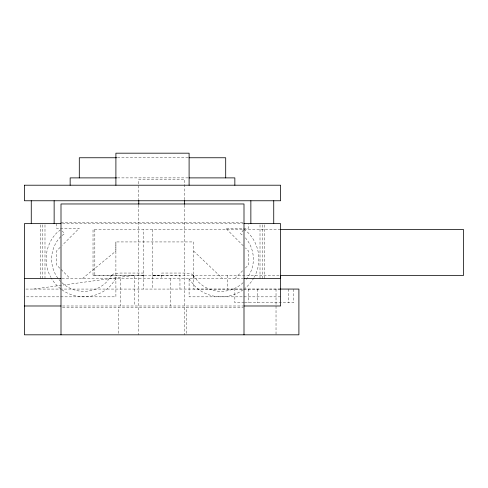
<?xml version="1.0" encoding="UTF-8"?>
<svg xmlns="http://www.w3.org/2000/svg" width="488" height="488" viewBox="0 0 488 488"><rect width="100%" height="100%" fill="white"/><g stroke="black" fill="none" stroke-linecap="round" stroke-linejoin="round"><path stroke-width="0.37" stroke-dasharray="2.44 1.83" d="M40.413 278.538L40.413 223.638M42.7 278.538L42.7 223.644M44.987 278.538L44.987 223.638M56.425 223.644L56.425 228.219L79.3 228.213L62.275 245.238M193.675 278.538L193.675 241.938L115.9 241.938L115.9 296.838L24.4 296.838M118.188 333.328L118.188 307.361M186.812 333.328L186.812 307.361M260.012 278.538L260.012 223.638M262.3 278.544L262.3 223.644M264.587 278.538L264.587 223.638M111.807 275.226L106.683 281.905A32.251 32.251 0 0 1 61.067 281.905A32.251 32.251 0 0 1 61.067 236.29L64.41 233.728L62.336 231.031M116.126 278.538L110.562 285.785A37.741 37.741 0 0 1 61.201 289.274M243.494 229.952L240.59 233.728L243.378 235.863M60.146 247.367L56.425 251.094L56.425 264.819L70.15 278.538M234.85 278.544L243.299 270.096M245.409 267.985L248.575 264.813L248.575 251.088L245.385 247.898M82.448 278.538L115.9 251.088L115.9 241.938M60.536 229.836L57.188 232.41A37.741 37.741 0 0 0 50.819 277.312M111.807 275.226L113.417 274L118.596 273.048L143.35 273.048L143.35 289.067M33.55 289.067L134.2 275.342L134.2 305.988M141.837 275.36L143.594 275.342L143.594 229.61M280.6 229.61L93.025 229.61L93.025 275.36L143.594 275.342M117.425 157.758L188.338 157.758M117.425 177.888L188.338 177.888M61 222.266L243.244 222.266M62.525 223.644L243.237 223.644M155.727 275.36L152.5 275.342L179.95 275.342L179.95 289.067M93.025 275.36L279.844 275.36M61.988 278.538L243.347 278.544M25.925 289.067L279.667 289.067M280.6 289.085L193.675 289.085L193.675 275.36M280.6 296.838L189.1 296.838L189.1 278.538M244.232 302.792L234.85 302.792L234.85 289.067M244.781 302.792L293.477 302.792L293.477 289.067M62.525 305.988L243.237 305.988M62.519 307.361L243.244 307.361M152.5 275.342L161.65 275.36M193.193 275.226L191.583 274L186.404 273.048L161.65 273.048L161.65 278.538M243.902 229.409L247.812 232.41A37.741 37.741 0 0 1 254.181 277.312M193.675 251.088L222.552 278.538M243.256 245.769L225.7 228.219L248.575 228.213L248.575 224.407M193.193 275.226L198.317 281.905A32.251 32.251 0 0 0 243.433 282.393M188.874 278.538L194.438 285.785A37.741 37.741 0 0 0 244.403 288.804M288.335 289.067L288.335 302.792M276.025 289.067L276.025 334.817M257.725 289.067L257.725 302.792M248.575 289.067L248.575 302.792M227.597 275.36L227.597 289.085M184.525 199.751L184.525 179.267L138.775 179.267L138.775 199.751M184.525 205.064L184.525 334.817M170.8 278.538L170.8 305.988M152.5 229.61L152.5 289.067M138.775 205.064L138.775 334.817M120.475 278.538L120.475 305.988M94.831 229.61L94.831 275.342M60.597 288.804A37.741 37.741 0 0 1 51.185 277.971M253.815 277.971A37.741 37.741 0 0 1 245 288.329M245.366 237.827A32.251 32.251 0 0 1 245.366 280.368"/><path stroke-width="0.73" d="M280.082 289.067L298.9 289.067L298.9 334.817L24.4 334.817L24.4 223.644L61 223.644M31.262 223.638L31.262 200.763M54.137 223.638L54.137 200.763M70.15 185.208L70.15 177.888L116.662 177.888M79.3 177.888L79.3 157.758L116.662 157.758M115.9 185.208L115.9 153.183L189.1 153.183L189.1 185.208M225.7 177.888L225.7 157.758L189.1 157.758M234.85 185.208L234.85 177.888L189.1 177.888M250.862 223.638L250.862 200.763M273.738 223.638L273.738 200.763M244 223.644L280.6 223.644L280.6 278.544L244.11 278.538M280.6 229.61L463.6 229.61L463.6 275.36L280.6 275.36L280.6 305.988L244 305.988M24.4 278.538L60.89 278.538M24.4 305.988L61 305.988M244 334.817L244 203.966L61 203.966L61 334.817M184.525 200.507L184.525 204.301M138.775 200.507L138.775 204.301M24.4 185.208L24.4 200.763L280.6 200.763L280.6 185.208L24.4 185.208"/></g></svg>
